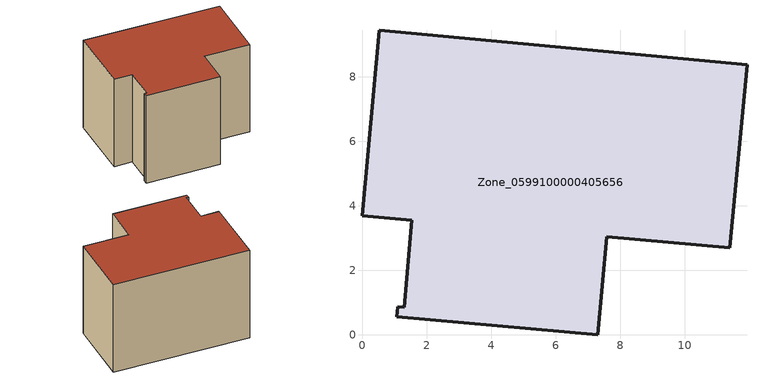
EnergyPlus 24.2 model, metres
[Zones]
Zone_0599100000405656
 floor ground (C_G): 11.92,8.37 11.38,2.7 7.57,3.05 7.29,0 1.06,0.56 1.09,0.88 1.29,0.86 1.53,3.56 0,3.7 0.52,9.46 z0
 wall outside (C_F): 1.53,3.56 1.29,0.86 1.09,0.88 1.06,0.56 7.29,0 7.57,3.05 11.38,2.7 11.92,8.37 0.52,9.46 0,3.7 1.53,3.56 z0:8.14
 roof outside (C_R): 11.92,8.37 0.52,9.46 0,3.7 1.53,3.56 1.29,0.86 1.09,0.88 1.06,0.56 7.29,0 7.57,3.05 11.38,2.7 z8.14
[BUILDING]
Pand.0599100000405656: North Axis=0; Terrain=City; Loads Convergence Tolerance Value=0.04; Temperature Convergence Tolerance Value=0.4; Solar Distribution=FullExterior; Maximum Number of Warmup Days=25; Minimum Number of Warmup Days=1
[Site:Location]
Rotterdam.The.Hague.AP_ZH_NLD Design_Conditions: Latitude=51.96; Longitude=4.45; Time Zone=1; Elevation=-4.5
[SITE:GROUNDTEMPERATURE:BUILDINGSURFACE]
18, 18, 18, 18, 18, 18, 18, 18, 18, 18, 18, 18
[MATERIAL] Thermal Absorptance=0.9; Solar Absorptance=0.7; Visible Absorptance=0.7
Name | Roughness | Thickness | Conductivity | Density | Specific Heat
G.TC.1992-2005 | MediumSmooth | 0.15 | 0.06 | 540 | 1210
F.TC.1992-2005 | Rough | 0.3 | 0.12 | 1920 | 840
R.TC.1992-2005 | MediumRough | 0.2 | 0.08 | 1500 | 1000
[CONSTRUCTION]
C_G: G.TC.1992-2005
C_F: F.TC.1992-2005
C_R: R.TC.1992-2005
[ZONE]
Zone_0599100000405656: Type=1; Multiplier=1; Ceiling Height=Autocalculate; Volume=Autocalculate; Floor Area=autocalculate; Part of Total Floor Area=Yes
[ZONEINFILTRATION:DESIGNFLOWRATE]
Infil_Zone_0599100000405656: Zone or ZoneList or Space or SpaceList=Zone_0599100000405656; Schedule=AlwaysOn; Design Flow Rate Calculation Method=Flow/Area; Flow Rate per Floor Area=0.0015; Constant Term Coefficient=1; Temperature Term Coefficient=0; Velocity Term Coefficient=0; Velocity Squared Term Coefficient=0
[HVACTEMPLATE:ZONE:IDEALLOADSAIRSYSTEM]
Zone_0599100000405656: Maximum Heating Supply Air Temperature=50; Minimum Cooling Supply Air Temperature=13; Maximum Heating Supply Air Humidity Ratio=0.0156; Minimum Cooling Supply Air Humidity Ratio=0.0077; Heating Limit=NoLimit; Cooling Limit=NoLimit; Dehumidification Control Type=ConstantSensibleHeatRatio; Cooling Sensible Heat Ratio=0.7; Dehumidification Setpoint=60; Humidification Control Type=None; Humidification Setpoint=30; Outdoor Air Method=None; Outdoor Air Flow Rate per Person=0.00944; Outdoor Air Flow Rate per Zone Floor Area=0; Outdoor Air Flow Rate per Zone=0; Demand Controlled Ventilation Type=None; Outdoor Air Economizer Type=NoEconomizer; Heat Recovery Type=None; Sensible Heat Recovery Effectiveness=0.7; Latent Heat Recovery Effectiveness=0.65
[ZONECONTROL:THERMOSTAT]
ThermostatControl_Zone_0599100000405656: Zone or ZoneList=Zone_0599100000405656; Control Type Schedule=DualSetpointControlType; Control 1=Thermostat_Zone_0599100000405656; Temperature Difference Between Cutout And Setpoint=0
[THERMOSTATSETPOINT:DUALSETPOINT]
Thermostat_Zone_0599100000405656: Heating Setpoint Temperature Schedule=HeatingSetpoint_Zone_0599100000405656; Cooling Setpoint Temperature Schedule=CoolingSetpoint_Zone_0599100000405656
[SCHEDULE:COMPACT]
HeatingSetpoint_Zone_0599100000405656: Through: 12/31, For: AllDays, Until: 24:00, 21
CoolingSetpoint_Zone_0599100000405656: Through: 12/31, For: AllDays, Until: 24:00, 24
DualSetpointControlType: Through: 12/31, For: AllDays, Until: 24:00, 4
AlwaysOn: Through: 12/31, For: AllDays, Until: 24:00, 1
